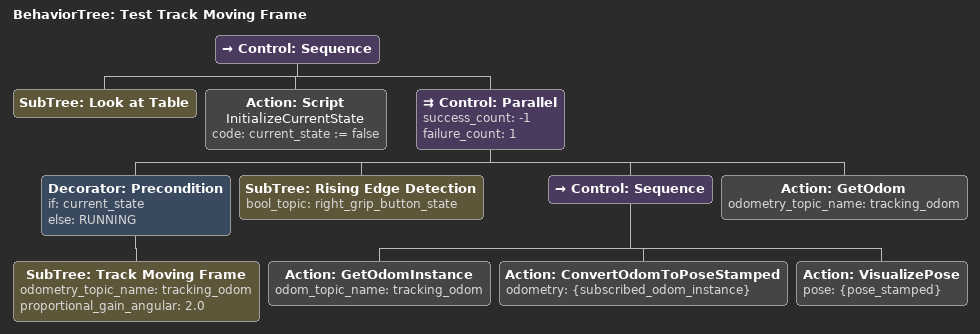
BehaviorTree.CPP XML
<?xml version='1.0' encoding='UTF-8'?>
<root BTCPP_format="4" main_tree_to_execute="Test Track Moving Frame">
  <BehaviorTree ID="Test Track Moving Frame" _description="">
    <Control ID="Sequence">
      <SubTree ID="Look at Table"/>
      <!--Initialize current_state before the Parallel starts so Precondition has a value to read-->
      <Action ID="Script" name="InitializeCurrentState" code="current_state := false"/>
      <Control ID="Parallel" success_count="-1" failure_count="1">
        <Decorator ID="Precondition" if="current_state" else="RUNNING">
          <SubTree ID="Track Moving Frame" odometry_topic_name="tracking_odom" proportional_gain_angular="2.0"/>
        </Decorator>
        <SubTree ID="Rising Edge Detection" bool_topic="right_grip_button_state"/>
        <Control ID="Sequence">
          <Action ID="GetOdomInstance" odom_topic_name="tracking_odom"/>
          <Action ID="ConvertOdomToPoseStamped" odometry="{subscribed_odom_instance}"/>
          <Action ID="VisualizePose" pose="{pose_stamped}"/>
        </Control>
        <Action ID="GetOdom" odometry_topic_name="tracking_odom"/>
      </Control>
    </Control>
  </BehaviorTree>
</root>
